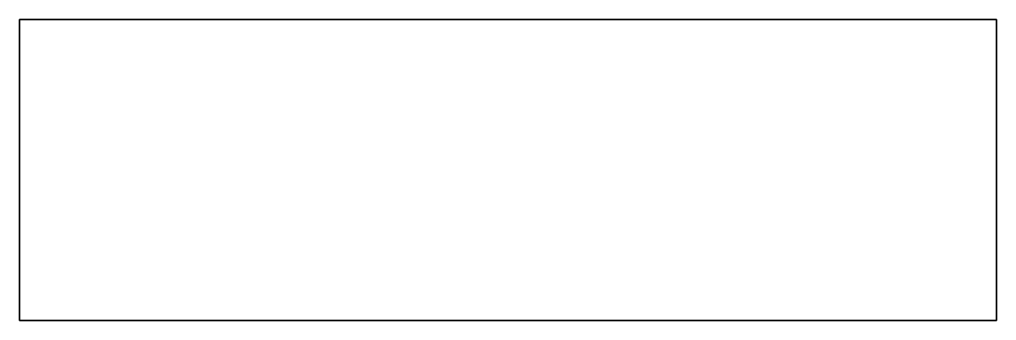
# Model space of a CAD drawing. Extents: x 0.2 to 2.7, y 0.35 to 1.12.
import ezdxf

# ---------------------------------------------------------------- set-up
doc = ezdxf.new("R2010")
doc.units = 0
doc.layers.add('AMMO_BOX', color=2, linetype='CONTINUOUS')

msp = doc.modelspace()

# ---------------------------------------------------------------- linework, layer by layer
at = {"layer": 'AMMO_BOX'}
for points in [[(2.7, 0.35, 0.43), (2.7, 1.12, 0.43), (0.2, 1.12, 0.43), (0.2, 0.35, 0.43)], [(2.7, 1.12, -0.93), (0.2, 1.12, -0.93), (0.2, 1.12, 0.43), (2.7, 1.12, 0.43)], [(0.2, 1.12, -0.93), (0.2, 0.35, -0.93), (0.2, 0.35, -0.21), (0.2, 1.12, -0.21)], [(2.7, 0.35, -0.93), (2.7, 1.12, -0.93), (2.7, 1.12, 0.43), (2.7, 0.35, 0.43)], [(0.2, 0.35, -0.93), (2.7, 0.35, -0.93), (2.7, 0.35, 0.43), (0.2, 0.35, 0.43)]]:
    msp.add_3dface(points, dxfattribs=at)

doc.saveas('drawing.dxf')
